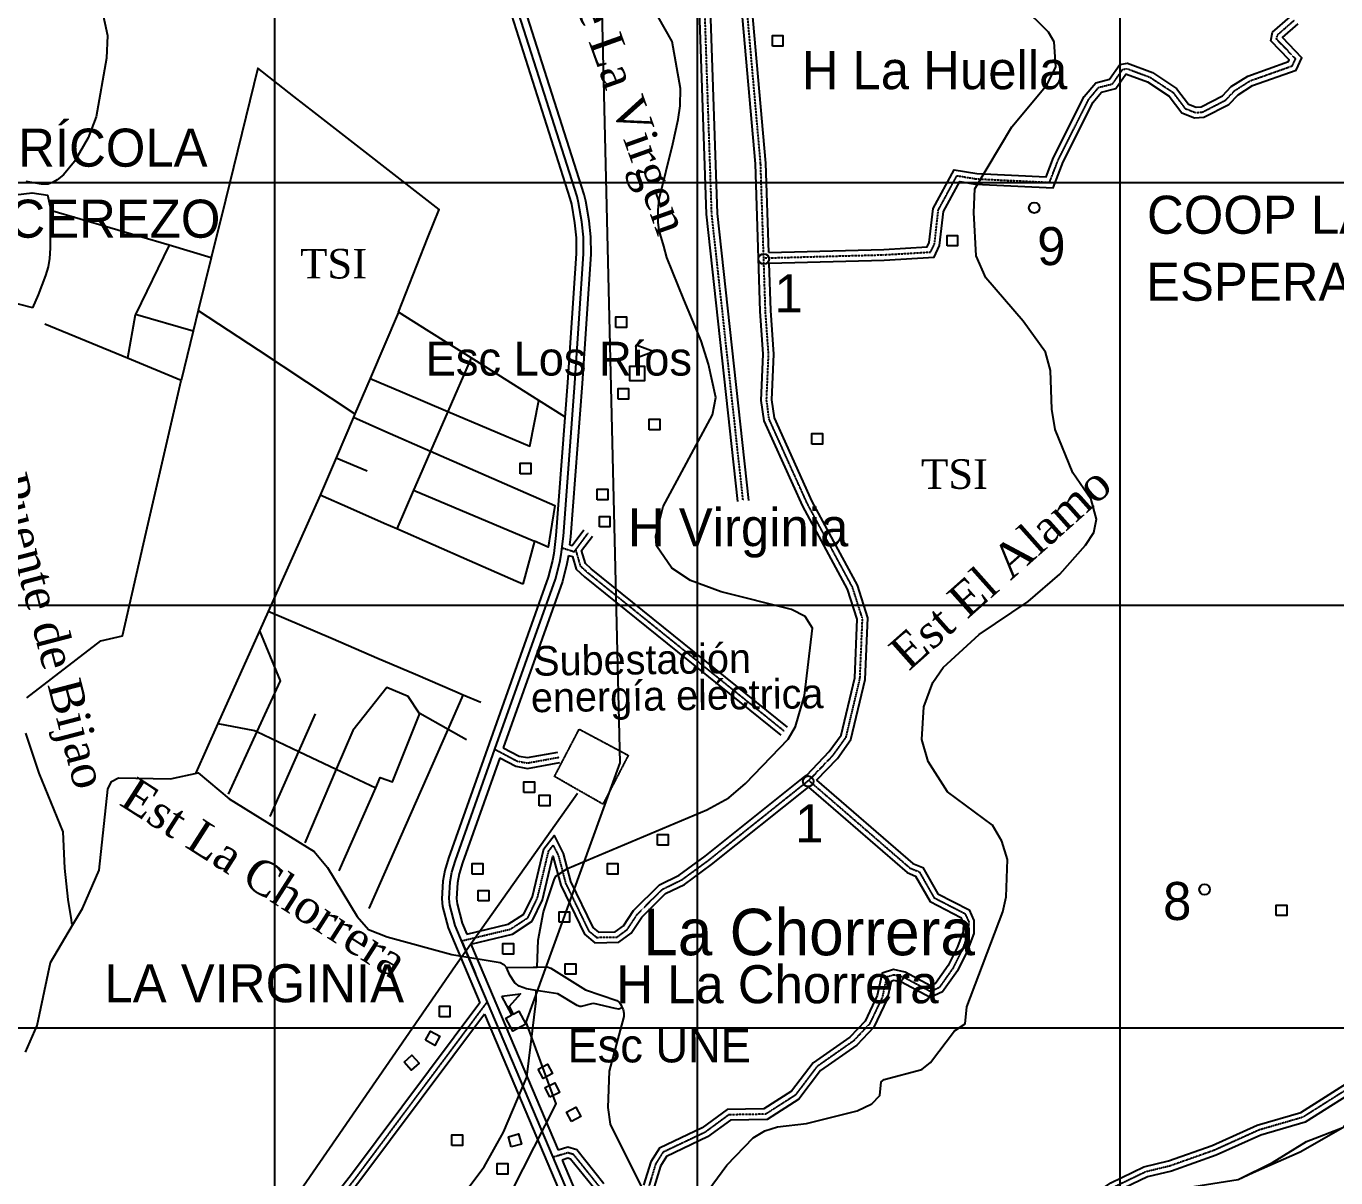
# Model space of a CAD drawing. Extents: x 638173 to 667318, y 9795622 to 9816401.
# Drawn here: x 661412 to 664510, y 9802645 to 9805370 of the extents above; entities that cross this region are included whole.
import ezdxf

# ---------------------------------------------------------------- set-up
doc = ezdxf.new("R2010")
doc.units = 0
doc.header["$MEASUREMENT"] = 0
doc.linetypes.add('HIDDEN', pattern=[0.375, 0.25, -0.125])
for name, color, linetype in [('CAMINO1', 7, 'CONTINUOUS'), ('CAMINO4', 7, 'CONTINUOUS'), ('CAMINO6Y7', 7, 'CONTINUOUS'), ('CUADRICULAUTM', 7, 'CONTINUOUS'), ('EDIFICACION', 7, 'CONTINUOUS'), ('LINEAENERGIAELEC', 7, 'CONTINUOUS'), ('MURODIQUE', 7, 'CONTINUOUS'), ('NOMBREAREASSITIO', 7, 'CONTINUOUS'), ('NOMBRESPOBLADOS', 7, 'CONTINUOUS'), ('NOMBRESPROPIOS', 7, 'CONTINUOUS'), ('PANTANOINUNDACIO', 7, 'CONTINUOUS'), ('PARALELACAMINO', 7, 'CONTINUOUS'), ('PUENTE', 7, 'CONTINUOUS'), ('PUNTOALTURA', 7, 'CONTINUOUS'), ('RIODOBLE', 7, 'CONTINUOUS'), ('RIOINTERMITENTE', 7, 'CONTINUOUS'), ('RIOPERENNE', 7, 'CONTINUOUS'), ('TEXTOAZUL', 7, 'CONTINUOUS'), ('TEXTODESCRIPTIVO', 7, 'CONTINUOUS')]:
    doc.layers.add(name, color=color, linetype=linetype)
doc.styles.add('cotas', font='SWITZN.TTF')
doc.styles.add('escuelas', font='SWZCONLN.TTF')
doc.styles.add('poblados', font='SWZCONDN.TTF')
doc.styles.add('rios', font='TIMESI_0.TTF')
doc.styles.add('sitios', font='SWZCONLN.TTF')
doc.styles.add('txt', font='TXT', dxfattribs={"height": 0.2})

# ---------------------------------------------------------------- blocks, each defined once
blk = doc.blocks.new('COTA')
at = {"layer": 'PUNTOALTURA', "color": 1, "linetype": 'Continuous'}
blk.add_circle((0, 0), 12.5, dxfattribs=at)
blk = doc.blocks.new('CASA')
at = {"layer": 'EDIFICACION', "color": 4, "linetype": 'Continuous'}
blk.add_lwpolyline([(-12.57, -13.81), (-12.57, 11.18), (12.43, 11.18), (12.43, -13.82), (-12.57, -13.81)], close=True, dxfattribs=at)
blk = doc.blocks.new('ESCUEL')
at = {"layer": 'EDIFICACION', "color": 6, "linetype": 'Continuous'}
blk.add_lwpolyline([(-0.55, 67.48), (41.45, 51.74), (3.45, 37.48), (3.45, 17.27), (18.98, 17.27), (18.98, -17.74), (-16.02, -17.73), (-16.02, 17.27), (-0.55, 17.27), (-0.55, 67.48)], close=True, dxfattribs=at)

msp = doc.modelspace()

# ---------------------------------------------------------------- linework, layer by layer
at = {"layer": 'CAMINO1', "color": 1, "linetype": 'Continuous'}
msp.add_lwpolyline([(662800.59, 9802357.34), (662658.31, 9802693.68), (662474.88, 9803127.3), (662442.99, 9803202.68), (662426.42, 9803241.85), (662414.29, 9803290.06), (662412.43, 9803305.66), (662414.6, 9803345.11), (662419.05, 9803368.32), (662427.28, 9803395.83), (662520.79, 9803658.93), (662663.78, 9804061.28), (662674.14, 9804101.32), (662677.6, 9804119.56), (662682.64, 9804162.91), (662710.2, 9804525.32), (662730.71, 9804830.99), (662730.11, 9804870.07), (662726.35, 9804907.1), (662718.76, 9804951.96), (662715.25, 9804966.49), (662504.89, 9805627.03)], dxfattribs=at)
at = {"layer": 'CAMINO4', "color": 2, "linetype": 'HIDDEN'}
for p, q in [((662712.27, 9804131.27), (662741.43, 9804170.54)), ((663263.01, 9803585.49), (663502.71, 9803377.97))]:
    msp.add_line(p, q, dxfattribs=at)
for points in [[(663108.14, 9804246.41), (663033.8, 9804925.44), (663013.42, 9805524.26), (662902.21, 9805928)], [(663156.77, 9804821.09), (663149.47, 9805045.1), (663116.42, 9805418.36), (663125.3, 9805732.18), (663119.19, 9805836.15), (663108.02, 9805913.15)], [(663156.77, 9804821.09), (663441.13, 9804828.8), (663551.62, 9804835.2), (663560.73, 9804854.15), (663569.88, 9804934.65), (663614.03, 9805015.94), (663659.29, 9805008.4), (663833.09, 9805000.15), (663853.84, 9805053.68), (663925.8, 9805196.62), (663949.21, 9805224.82), (663982.23, 9805233.13), (664006.24, 9805267.49), (664016.49, 9805269.13), (664070.78, 9805248.85), (664125.12, 9805213.1), (664153.61, 9805175.02), (664178.22, 9805165.27), (664194.96, 9805166.44), (664249.77, 9805194.74), (664271.06, 9805217.15), (664307.54, 9805240.38), (664407.45, 9805275.8), (664415.29, 9805292.35), (664370.16, 9805338.82), (664372.09, 9805348.89), (664411.7, 9805383.33)], [(663263.01, 9803585.49), (663267.08, 9803588.74), (663321.39, 9803645.45), (663351.58, 9803687.24), (663384.47, 9803825.97), (663390.48, 9803968.06), (663366.84, 9804042.33), (663260.13, 9804239.74), (663169.74, 9804439.63), (663163.55, 9804484.99), (663168.28, 9804593.72), (663160.83, 9804696.41), (663156.77, 9804821.09)], [(662679.47, 9804135.63), (662708.62, 9804126.36), (662712.27, 9804131.27)], [(663205.29, 9803701.61), (662740.52, 9804076.34), (662723.77, 9804091.55), (662712.27, 9804131.27)], [(662520.79, 9803658.93), (662573.99, 9803630.63), (662597.96, 9803626.49), (662672.18, 9803640.02)], [(662441.74, 9803205.64), (662557.48, 9803233.48), (662598.99, 9803260.58), (662621.29, 9803306.73), (662647.84, 9803417.98), (662658.45, 9803431.69), (662670.66, 9803407.83), (662688.12, 9803341.64), (662742.4, 9803229.43), (662761.46, 9803213.87), (662809.7, 9803214.71), (662833.97, 9803232.63), (662858.66, 9803269.71), (662917.34, 9803327.88), (662962.79, 9803350.06), (663025.73, 9803396.01), (663263.01, 9803585.49)], [(664776.51, 9803464.24), (664734.67, 9803414.43), (664699.19, 9803354.19), (664685.48, 9803304.32), (664680.31, 9803243.25), (664642.87, 9803157.1), (664659.33, 9803093.16), (664643.67, 9803006.1), (664614.44, 9802943.04), (664561.36, 9802869.84), (664432.53, 9802788.33), (664328.64, 9802758.07), (664222.56, 9802710.06), (664117.72, 9802672.97), (664060.72, 9802659.12), (663984.54, 9802622.52), (663886.47, 9802555.86), (663857.39, 9802475.38), (663802.66, 9802398.77)], [(663502.71, 9803377.97), (663524.78, 9803369.02), (663559.65, 9803307.82), (663632.98, 9803270.19), (663641.76, 9803251.2), (663641.46, 9803225.4), (663626.97, 9803186.23), (663604.33, 9803140.77), (663571.73, 9803094.67), (663551.06, 9803085.47), (663487.21, 9803119.84), (663464.2, 9803124.73), (663447.41, 9803119.7), (663437.23, 9803071.93), (663406.82, 9803008.56), (663368.8, 9802968.49), (663282.67, 9802908.13), (663231.44, 9802840.36), (663161.13, 9802795.5), (663074.18, 9802794.11), (663017.51, 9802752.4), (662918.41, 9802705.48), (662900.91, 9802677.8), (662883.58, 9802620.31)], [(662502.61, 9803061.74), (662188.99, 9802642.04), (661961.61, 9802353.25), (661540.17, 9801758.5), (661521.87, 9801732.08), (661520.91, 9801705.33), (661533.41, 9801641.83), (661558.09, 9801570.08), (661556.9, 9801533.53), (661517.63, 9801404.98), (661514.66, 9801389.05), (661515.23, 9801364.75), (661522.99, 9801335.47), (661531, 9801320.96), (661731.78, 9801134.23), (661741.18, 9801123.74), (661747.64, 9801110.6), (661751.44, 9801087.82), (661752.69, 9801050.46), (661737.55, 9800941.91)], [(662769.8, 9802621.97), (662707.1, 9802700.05), (662693.44, 9802704.19), (662658.31, 9802693.68)]]:
    msp.add_lwpolyline(points, dxfattribs=at)
at = {"layer": 'CAMINO6Y7', "color": 2, "linetype": 'HIDDEN'}
msp.add_lwpolyline([(662661.78, 9803594.49), (662720.22, 9803706.51), (662836.29, 9803644.68), (662776.3, 9803528.93), (662661.78, 9803594.49)], dxfattribs=at)
at = {"layer": 'CUADRICULAUTM', "color": 2, "linetype": 'Continuous'}
for points in [[(662000, 9796925.42), (662000, 9797000), (662000, 9798000), (662000, 9799000), (662000, 9800000), (662000, 9801000), (662000, 9802000), (662000, 9803000), (662000, 9804000), (662000, 9805000), (662000, 9806000), (662000, 9807000), (662000, 9808000), (662000, 9809000), (662000, 9810000), (662000, 9811000), (662000, 9812000), (662000, 9813000), (662000, 9814000), (662000, 9815353.6)], [(663000, 9796924.64), (663000, 9797000), (663000, 9798000), (663000, 9799000), (663000, 9800000), (663000, 9801000), (663000, 9802000), (663000, 9803000), (663000, 9804000), (663000, 9805000), (663000, 9806000), (663000, 9807000), (663000, 9808000), (663000, 9809000), (663000, 9810000), (663000, 9811000), (663000, 9812000), (663000, 9813000), (663000, 9814000), (663000, 9815352.89)], [(664000, 9796923.87), (664000, 9797000), (664000, 9798000), (664000, 9799000), (664000, 9800000), (664000, 9801000), (664000, 9802000), (664000, 9803000), (664000, 9804000), (664000, 9805000), (664000, 9806000), (664000, 9807000), (664000, 9808000), (664000, 9809000), (664000, 9810000), (664000, 9811000), (664000, 9812000), (664000, 9813000), (664000, 9814000), (664000, 9815352.18)], [(655000, 9805000), (656000, 9805000), (657000, 9805000), (658000, 9805000), (659000, 9805000), (660000, 9805000), (661000, 9805000), (662000, 9805000), (663000, 9805000), (664000, 9805000), (665000, 9805000), (666611.35, 9805000)], [(655000, 9804000), (656000, 9804000), (657000, 9804000), (658000, 9804000), (659000, 9804000), (660000, 9804000), (661000, 9804000), (662000, 9804000), (663000, 9804000), (664000, 9804000), (665000, 9804000), (666610.54, 9804000)], [(655000, 9803000), (656000, 9803000), (657000, 9803000), (658000, 9803000), (659000, 9803000), (660000, 9803000), (661000, 9803000), (662000, 9803000), (663000, 9803000), (664000, 9803000), (666609.73, 9803000)]]:
    msp.add_lwpolyline(points, dxfattribs=at)
at = {"layer": 'LINEAENERGIAELEC', "color": 120, "linetype": 'Continuous'}
for points in [[(661743.9, 9801185.5), (662170.82, 9801923.55), (662509.27, 9802512.55), (662665.83, 9802820.4), (662594.83, 9803012.93), (662817.23, 9803627.13), (662768.65, 9805635.93), (662791.97, 9806649.46)], [(661068.57, 9800839.17), (661438.05, 9801750.83), (661941.44, 9802443.17), (662427.49, 9803147.25), (662716.51, 9803554.72)]]:
    msp.add_lwpolyline(points, dxfattribs=at)
at = {"layer": 'MURODIQUE', "color": 30, "linetype": 'Continuous'}
for p, q in [((661950.26, 9805231.36), (661882.93, 9804957.77)), ((662093.49, 9805165.79), (662045.32, 9805203.32)), ((661882.93, 9804957.77), (661849.44, 9804821.74)), ((661749.69, 9804851.16), (661469.4, 9804933.82)), ((661749.69, 9804851.16), (661670.09, 9804687.49)), ((661849.44, 9804821.74), (661749.69, 9804851.16)), ((662292.27, 9804693.23), (662362.41, 9804869.36)), ((661849.44, 9804821.74), (661818.74, 9804696.98)), ((661806.61, 9804647.69), (661670.09, 9804687.49)), ((661818.74, 9804696.98), (661806.61, 9804647.69)), ((661818.74, 9804696.98), (661960.33, 9804603.7)), ((662292.27, 9804693.23), (662225.2, 9804536.47)), ((662365.47, 9804647.15), (662292.27, 9804693.23)), ((661651.6, 9804583.83), (661455.43, 9804664.95)), ((661806.61, 9804647.69), (661778.02, 9804531.55)), ((662464.49, 9804584.82), (662365.47, 9804647.15)), ((661960.33, 9804603.7), (662189.4, 9804452.8)), ((661778.02, 9804531.55), (661651.6, 9804583.83)), ((662462.13, 9804579.41), (662409.37, 9804458.25)), ((662464.49, 9804584.82), (662462.13, 9804579.41)), ((662498.32, 9804563.53), (662464.49, 9804584.82)), ((662624.59, 9804484.05), (662498.32, 9804563.53)), ((662225.2, 9804536.47), (662189.4, 9804452.8)), ((662225.2, 9804536.47), (662301.83, 9804503.92)), ((661695.88, 9804172.27), (661778.02, 9804531.55)), ((662301.83, 9804503.92), (662409.37, 9804458.25)), ((662686.38, 9804445.15), (662624.59, 9804484.05)), ((662185.88, 9804444.58), (662144.87, 9804348.73)), ((662189.4, 9804452.8), (662185.88, 9804444.58)), ((662185.88, 9804444.58), (662260.62, 9804411.76)), ((662409.37, 9804458.25), (662368.5, 9804364.4)), ((662260.62, 9804411.76), (662368.5, 9804364.4)), ((662144.87, 9804348.73), (662106.92, 9804260.02)), ((662144.87, 9804348.73), (662218.61, 9804317.78)), ((662368.5, 9804364.4), (662342.21, 9804304.03)), ((662342.21, 9804304.03), (662328.17, 9804271.79)), ((662106.92, 9804260.02), (661983.89, 9803984.81)), ((662178.71, 9804228.53), (662106.92, 9804260.02)), ((662328.17, 9804271.79), (662288.38, 9804180.42)), ((662328.17, 9804271.79), (662614.6, 9804151.56)), ((662258.88, 9804193.36), (662178.71, 9804228.53)), ((662288.38, 9804180.42), (662258.88, 9804193.36)), ((662460.22, 9804105.04), (662288.38, 9804180.42)), ((662614.6, 9804151.56), (662601.9, 9804104.49)), ((662570.42, 9804056.7), (662460.22, 9804105.04)), ((662601.9, 9804104.49), (662587.05, 9804049.4)), ((662587.05, 9804049.4), (662570.42, 9804056.7)), ((661983.89, 9803984.81), (661963.37, 9803938.9)), ((662137.74, 9803919.01), (661983.89, 9803984.81)), ((661963.37, 9803938.9), (661865.36, 9803719.69)), ((662241.14, 9803874.79), (662137.74, 9803919.01)), ((662332.53, 9803835.7), (662241.14, 9803874.79)), ((662425.92, 9803795.75), (662332.53, 9803835.7)), ((662446, 9803787.17), (662425.92, 9803795.75)), ((662410.05, 9803705.69), (662446, 9803787.17)), ((662487.26, 9803769.52), (662446, 9803787.17)), ((662056.96, 9803653.8), (662096.2, 9803742.89)), ((662410.05, 9803705.69), (662343.45, 9803743.26)), ((661865.36, 9803719.69), (661813.35, 9803603.34)), ((661957.72, 9803700.8), (661889.62, 9803552.81)), ((661957.72, 9803700.8), (662056.96, 9803653.8)), ((662223.16, 9803282.03), (662410.05, 9803705.69)), ((662453.14, 9803681.38), (662410.05, 9803705.69)), ((661989.21, 9803499.95), (662056.96, 9803653.8)), ((662056.96, 9803653.8), (662145.26, 9803611.97)), ((662145.26, 9803611.97), (662070.67, 9803437.34)), ((662145.26, 9803611.97), (662238.63, 9803567.75)), ((662152.29, 9803371.6), (662238.63, 9803567.75))]:
    msp.add_line(p, q, dxfattribs=at)
for points in [[(662045.32, 9805203.32), (661959.77, 9805269.98), (661950.26, 9805231.36)], [(662362.41, 9804869.36), (662388.58, 9804935.88), (662093.49, 9805165.79)], [(661162.02, 9804819.22), (661184.27, 9804853.65), (661187.76, 9804860.48), (661189.43, 9804864.85), (661201.64, 9804920.34), (661221.42, 9804940.5), (661269.23, 9804998.32), (661319.71, 9804985.74), (661366.38, 9804967.89), (661425.92, 9804975.74), (661463.3, 9804969.53)], [(661469.4, 9804933.82), (661468.92, 9804941.14), (661463.3, 9804969.53)], [(661427.09, 9804703.44), (661440.56, 9804733.83), (661458.18, 9804779.41), (661464.25, 9804800.15), (661467.63, 9804819.61), (661468.98, 9804844.26), (661469.58, 9804897.08), (661470.27, 9804920.59), (661469.4, 9804933.82)], [(661427.09, 9804703.44), (661393.4, 9804711.72), (661362.49, 9804718.03), (661343.9, 9804718.98), (661336.22, 9804713.58), (661327.59, 9804694.49), (661318.46, 9804691.15), (661305.2, 9804691.63), (661283.26, 9804700.82), (661261.89, 9804709.19), (661242.43, 9804717.91), (661224.82, 9804720.71), (661208.67, 9804719.69), (661190.55, 9804717.73), (661173.94, 9804713.92), (661148.69, 9804718), (661122.4, 9804722.88)], [(661670.09, 9804687.49), (661669.72, 9804686.73), (661651.6, 9804583.83)], [(662409.37, 9804458.25), (662603.64, 9804375.75), (662624.59, 9804484.05)], [(662368.5, 9804364.4), (662662.27, 9804235.43), (662651.94, 9804171.55)], [(661413.07, 9803780.94), (661588.66, 9803915.11), (661639.81, 9803927.02), (661695.88, 9804172.27)], [(662651.94, 9804171.55), (662646.39, 9804137.23), (662614.6, 9804151.56)], [(661963.37, 9803938.9), (662012.89, 9803820.67), (661957.72, 9803700.8)], [(662343.45, 9803743.26), (662341.59, 9803744.31), (662315.51, 9803783.99), (662264.82, 9803805.04), (662184.41, 9803703.63), (662145.26, 9803611.97)], [(662238.63, 9803567.75), (662249.32, 9803592.03), (662278.78, 9803582.23), (662343.45, 9803743.26)], [(661865.36, 9803719.69), (661952.02, 9803703.5), (661957.72, 9803700.8)]]:
    msp.add_lwpolyline(points, dxfattribs=at)
at = {"layer": 'PANTANOINUNDACIO', "color": 2, "linetype": 'Continuous'}
msp.add_lwpolyline([(663620.36, 9801906.56), (663758.07, 9802190.56), (663804.19, 9802253.54), (663862.2, 9802394.34), (664004.64, 9802551.22), (664144.78, 9802619.41), (664279.13, 9802641.16), (664314.92, 9802657.82), (664425.75, 9802706.4), (664527.26, 9802764.43), (664658.34, 9802916.23), (664677.85, 9802942.85), (664723.86, 9803053.46), (664790.49, 9803166.94), (664953.69, 9803529.63), (665233.97, 9803892.31), (665300.67, 9804067.99), (665318.05, 9804100.66), (665328.86, 9804115.08), (665342.25, 9804121.75)], dxfattribs=at)
at = {"layer": 'PARALELACAMINO', "color": 7, "linetype": 'Continuous'}
for p, q in [((663281.65, 9803585.88), (663509.33, 9803388.77)), ((663262.69, 9803569.24), (663496.09, 9803367.17)), ((662463.92, 9803198.13), (662670.27, 9802710.31))]:
    msp.add_line(p, q, dxfattribs=at)
for points in [[(662697.93, 9804142.87), (662700.06, 9804161.24), (662727.66, 9804524.07), (662748.22, 9804830.54), (662747.6, 9804871.09), (662743.7, 9804909.45), (662735.91, 9804955.48), (662732.11, 9804971.21), (662521.6, 9805632.23), (662464.74, 9805819.13), (662426.24, 9805945.71), (662425.23, 9805953.01)], [(663095.71, 9804245.05), (663021.32, 9804924.55), (663000.98, 9805522.36), (662892.61, 9805915.79), (662844.73, 9805917.26), (662823.19, 9805912.46), (662806.5, 9805906.41), (662750.17, 9805863.04), (662725.59, 9805866.48), (662632.61, 9805904.09), (662523.45, 9805934.21), (662425.23, 9805953.01)], [(663097.09, 9805901.46), (662934.95, 9805913.93), (662918.84, 9805914.7), (663025.86, 9805526.16), (663046.28, 9804926.33), (663120.57, 9804247.77)], [(660211.76, 9805080.38), (662436.43, 9805791.96), (662488.18, 9805621.83), (662698.39, 9804961.77), (662701.61, 9804948.44), (662709, 9804904.75), (662712.62, 9804869.05), (662713.2, 9804831.44), (662692.74, 9804526.57), (662665.22, 9804164.58), (662660.29, 9804122.2), (662657.05, 9804105.15), (662647.03, 9804066.41), (662410.64, 9803401.27), (662402.03, 9803372.49), (662397.19, 9803347.25), (662394.87, 9803305.1), (662397.05, 9803286.88), (662409.78, 9803236.27), (662484.84, 9803058.84)], [(662454.05, 9803221.46), (662552.46, 9803245.13), (662589.25, 9803269.15), (662609.45, 9803310.95), (662636.31, 9803423.5), (662660.61, 9803454.91), (662682.4, 9803412.32), (662699.9, 9803346), (662752.45, 9803237.36), (662765.82, 9803226.45), (662805.49, 9803227.14), (662824.78, 9803241.38), (662848.96, 9803277.69), (662910, 9803338.21), (662956.31, 9803360.81), (663018.14, 9803405.95), (663255.21, 9803595.26), (663258.63, 9803597.99), (663311.76, 9803653.47), (663339.99, 9803692.54), (663372.03, 9803827.69), (663377.9, 9803966.38), (663355.29, 9804037.42), (663248.92, 9804234.19), (663157.6, 9804436.14), (663151.01, 9804484.41), (663155.76, 9804593.54), (663148.34, 9804695.75), (663144.28, 9804820.68), (663136.99, 9805044.34), (663103.9, 9805417.98)], [(663168.86, 9804833.93), (663161.95, 9805045.86), (663128.94, 9805418.74)], [(663168.86, 9804833.93), (663440.6, 9804841.29), (663543.55, 9804847.25), (663548.55, 9804857.66), (663557.73, 9804938.48), (663607.3, 9805029.73), (663660.62, 9805020.85), (663824.69, 9805013.06), (663842.4, 9805058.76), (663915.27, 9805203.51), (663942.2, 9805235.95), (663974.66, 9805244.11), (663999.03, 9805279), (664017.77, 9805281.99), (664076.47, 9805260.07), (664133.82, 9805222.34), (664161.5, 9805185.34), (664180.18, 9805177.94), (664191.52, 9805178.73), (664242.16, 9805204.88), (664263.05, 9805226.87), (664302.02, 9805251.69), (664398.38, 9805285.85), (664400.28, 9805289.86), (664356.66, 9805334.78), (664360.63, 9805355.49), (664402.09, 9805391.53)], [(663169.67, 9804808.93), (663441.66, 9804816.31), (663559.69, 9804823.15), (663572.91, 9804850.64), (663582.03, 9804930.82), (663620.76, 9805002.15), (663657.96, 9804995.95), (663841.49, 9804987.24), (663865.28, 9805048.6), (663936.33, 9805189.73), (663956.22, 9805213.69), (663989.8, 9805222.15), (664013.45, 9805255.98), (664015.21, 9805256.27), (664065.09, 9805237.63), (664116.42, 9805203.86), (664145.72, 9805164.7), (664176.26, 9805152.6), (664198.4, 9805154.15), (664257.38, 9805184.6), (664279.07, 9805207.43), (664313.06, 9805229.07), (664416.52, 9805265.75), (664430.3, 9805294.84), (664383.91, 9805342.6), (664421.31, 9805375.13)], [(663281.65, 9803585.88), (663331.02, 9803637.43), (663363.17, 9803681.94), (663396.91, 9803824.25), (663403.06, 9803969.74), (663378.39, 9804047.24), (663271.34, 9804245.29), (663181.88, 9804443.12), (663176.09, 9804485.57), (663180.8, 9804593.9), (663173.32, 9804697.07), (663169.67, 9804808.93)], [(662697.93, 9804142.87), (662703.9, 9804140.97), (662731.39, 9804177.99)], [(663213.14, 9803711.34), (662748.65, 9804085.84), (662734.79, 9804098.43), (662726, 9804128.79), (662751.47, 9804163.09)], [(662695.03, 9804117.57), (662691.23, 9804097.49), (662680.53, 9804056.15), (662540.64, 9803662.53)], [(662695.03, 9804117.57), (662704.05, 9804114.7), (662712.75, 9804084.67), (662732.39, 9804066.84), (663197.44, 9803691.88)], [(662532.18, 9803638.71), (662443.92, 9803390.39), (662436.07, 9803364.15), (662432.01, 9803342.97), (662429.99, 9803306.22), (662431.53, 9803293.24), (662443.06, 9803247.43), (662454.05, 9803221.46)], [(662532.18, 9803638.71), (662569.89, 9803618.65), (662598.02, 9803613.79), (662674.42, 9803627.72)], [(662540.64, 9803662.53), (662578.09, 9803642.61), (662597.9, 9803639.19), (662669.94, 9803652.32)], [(662463.92, 9803198.13), (662562.5, 9803221.83), (662608.73, 9803252.01), (662633.13, 9803302.51), (662657.74, 9803405.63), (662658.92, 9803403.34), (662676.34, 9803337.28), (662732.35, 9803221.5), (662757.1, 9803201.29), (662813.91, 9803202.28), (662843.16, 9803223.88), (662868.36, 9803261.73), (662924.68, 9803317.55), (662969.27, 9803339.31), (663033.32, 9803386.07), (663262.69, 9803569.24)], [(663509.33, 9803388.77), (663533.49, 9803378.97), (663568.67, 9803317.24), (663642.52, 9803279.34), (663654.29, 9803253.88), (663653.93, 9803223.09), (663638.46, 9803181.26), (663615.09, 9803134.34), (663579.95, 9803084.65), (663550.54, 9803071.56), (663482.86, 9803107.99), (663464.73, 9803111.84), (663458.09, 9803109.85), (663449.14, 9803067.87), (663417.24, 9803001.38), (663377, 9802958.97), (663291.46, 9802899.02), (663240.06, 9802831.03), (663164.87, 9802783.06), (663078.37, 9802781.68), (663023.95, 9802741.62), (662927.04, 9802695.73), (662912.39, 9802672.56), (662894.51, 9802613.24)], [(663496.09, 9803367.17), (663516.07, 9803359.07), (663550.63, 9803298.4), (663623.44, 9803261.04), (663629.23, 9803248.52), (663628.99, 9803227.71), (663615.48, 9803191.2), (663593.57, 9803147.2), (663563.51, 9803104.69), (663551.58, 9803099.38), (663491.56, 9803131.69), (663463.67, 9803137.62), (663436.73, 9803129.55), (663425.32, 9803075.99), (663396.4, 9803015.74), (663360.6, 9802978.01), (663273.88, 9802917.24), (663222.82, 9802849.69), (663157.39, 9802807.94), (663069.99, 9802806.54), (663011.07, 9802763.18), (662909.78, 9802715.23), (662889.43, 9802683.04), (662872.65, 9802627.38)], [(662484.84, 9803058.84), (662179.07, 9802649.65), (661951.59, 9802360.73), (661529.93, 9801765.67), (661509.51, 9801736.19), (661508.37, 9801704.33), (661521.31, 9801638.57), (661545.52, 9801568.19), (661544.46, 9801535.6), (661505.47, 9801407.96), (661502.13, 9801390.06), (661502.51, 9801373.95)], [(662496.12, 9803032.18), (662198.91, 9802634.43), (661971.63, 9802345.77), (661550.41, 9801751.33), (661534.23, 9801727.97), (661533.45, 9801706.33), (661545.51, 9801645.09), (661570.66, 9801571.97), (661569.34, 9801531.46), (661529.79, 9801402), (661527.19, 9801388.04), (661527.69, 9801366.52), (661534.68, 9801340.16), (661540.98, 9801328.75), (661740.71, 9801143), (661751.64, 9801130.8), (661757.05, 9801119.81)], [(662496.12, 9803032.18), (662784.53, 9802350.39), (663052.29, 9801745.8), (663063.71, 9801736.18)], [(663304.37, 9802041.48), (663311.98, 9802057.04), (663313.35, 9802061.23), (663313.66, 9802063.06), (663312.65, 9802085.53), (663327.76, 9802155.19), (663437.7, 9802412.05), (663454.53, 9802440.83), (663489.54, 9802470.35), (663531.6, 9802478.22), (663719.4, 9802468.43), (663768.76, 9802423.38), (663784.58, 9802415.84), (663797.35, 9802412.85), (663846.22, 9802481.25), (663876.09, 9802563.92), (663978.29, 9802633.38), (664056.49, 9802670.96), (664114.15, 9802684.97), (664217.89, 9802721.67), (664324.29, 9802769.82), (664427.34, 9802799.84), (664552.65, 9802879.12)], [(664570.07, 9802860.56), (664437.72, 9802776.82), (664332.99, 9802746.32), (664227.23, 9802698.45), (664121.29, 9802660.97), (664064.95, 9802647.28), (663990.79, 9802611.66), (663896.85, 9802547.8), (663868.56, 9802469.51), (663823.68, 9802406.68), (663981.13, 9802369.8), (664059.9, 9802356.47), (664096.84, 9802355.93), (664164.19, 9802395.87), (664223.33, 9802420), (664295.09, 9802433.19), (664348.41, 9802467.65), (664375.4, 9802476.68), (664485.52, 9802498.24), (664596.68, 9802493.77)], [(662778.74, 9802630.81), (662714.43, 9802710.89), (662693.46, 9802717.24), (662670.27, 9802710.31)], [(662760.86, 9802613.13), (662699.77, 9802689.21), (662693.42, 9802691.14), (662680.07, 9802687.15)], [(662680.07, 9802687.15), (662816.65, 9802364.29), (663034.61, 9801872.11)]]:
    msp.add_lwpolyline(points, dxfattribs=at)
at = {"layer": 'PUENTE', "color": 6, "linetype": 'Continuous'}
msp.add_line((662442.99, 9803202.68), (662474.88, 9803127.3), dxfattribs=at)
at = {"layer": 'RIODOBLE', "color": 5, "linetype": 'Continuous'}
msp.add_lwpolyline([(662620.77, 9803143.3), (662644.17, 9803143.86), (662653.04, 9803141.14), (662735.45, 9803089.47), (662809.19, 9803064.51), (662815.26, 9803059.72), (662819.27, 9803053.82), (662820.76, 9803048.57), (662818, 9803045.81), (662814.14, 9803044.38), (662804.93, 9803045.39), (662754.56, 9803057.19), (662749.29, 9803056.98), (662724.63, 9803050.45), (662721.41, 9803050.65), (662715.57, 9803052.56), (662669.64, 9803079.96), (662618.29, 9803088.41), (662595.29, 9803092.2), (662578.29, 9803098.09), (662567.58, 9803106.45), (662556.07, 9803124.28), (662548.31, 9803142.37), (662611.37, 9803143.07), (662620.77, 9803143.3)], dxfattribs=at)
at = {"layer": 'RIOINTERMITENTE', "color": 132, "linetype": 'Continuous'}
for points in [[(662620.77, 9803143.17), (662623.3, 9803207.06), (662635.84, 9803274.48), (662661.13, 9803349.83), (662665.09, 9803358.85), (662692.77, 9803376.51), (663022.31, 9803515.24), (663074.13, 9803543.87), (663114.02, 9803578.03), (663214.56, 9803682.46), (663232.13, 9803712.96), (663253.59, 9803786.44), (663271.98, 9803945.42), (663254.66, 9803973.28), (663222.56, 9803989.27), (663056.37, 9804031.37), (662983.49, 9804057.83), (662939.16, 9804087.46), (662903.16, 9804140.3), (662901.81, 9804163.55), (662918.61, 9804233.26), (663035.46, 9804450.05), (663043.48, 9804491.34), (663026.33, 9804569.73), (663008.64, 9804625.44), (662968.03, 9804722.78), (662927.75, 9804822), (662920.2, 9804848.9), (662909.53, 9804886.32), (662906.66, 9804905.61), (662906.66, 9804934.39), (662909.53, 9804960.69), (662941.86, 9805090.98), (662954.71, 9805149.13), (662959, 9805181.55), (662959.65, 9805222.11), (662940.43, 9805333.56), (662860.64, 9805474.52)], [(662981.53, 9802554.83), (663069.52, 9802675.25), (663132.11, 9802739.48), (663159.59, 9802756.45), (663189.19, 9802765.29), (663258.25, 9802773.48), (663377.89, 9802803.42), (663412.89, 9802819.91), (663431.43, 9802839.88), (663434.67, 9802871.86), (663441.58, 9802878.03), (663530.85, 9802901.2), (663551.25, 9802917.64), (663608.23, 9802992.93), (663633.01, 9803009.71), (663637.39, 9803049.19), (663722.57, 9803274.4), (663730.57, 9803309.89), (663733.18, 9803398.37), (663720.06, 9803441.12), (663698.39, 9803479.3), (663591.7, 9803558.13), (663545.82, 9803630.26), (663530.63, 9803682.18), (663535.82, 9803759.32), (663556.69, 9803816.7), (663581.69, 9803852.42), (663666.56, 9803930.19), (663782.44, 9804008.88), (663857.47, 9804073.41), (663917.77, 9804142.13), (663937.64, 9804171.85), (663944.35, 9804203.48), (663931.14, 9804249.54), (663888.36, 9804313.25), (663846.18, 9804415.38), (663838.35, 9804463.45), (663835.56, 9804555.36), (663823.61, 9804598.32), (663770.46, 9804671.41), (663682.19, 9804773.91), (663659.07, 9804826.28), (663654.3, 9804928.96), (663656.29, 9804985), (663743.44, 9805131.82), (663827.11, 9805231.96), (663848.27, 9805273.45), (663843.71, 9805332.47), (663830.96, 9805355.82), (663703.55, 9805481.31)], [(661581.31, 9805454.29), (661603.9, 9805347.45), (661601.93, 9805294.32), (661577.31, 9805155.32), (661558.09, 9805105.77), (661526.28, 9805049.15), (661499.8, 9805018.28), (661484.87, 9805005.96), (661475.63, 9805000.24), (661463.8, 9804996.2), (661447.9, 9804995.84), (661411.36, 9805002.44)], [(661410.42, 9803696.64), (661441.69, 9803602.38), (661498.51, 9803463.75), (661502.16, 9803377.8), (661509.99, 9803303.42), (661517.93, 9803255.44), (661519.25, 9803247.52), (661521.65, 9803242.9)], [(662420.56, 9802571.83), (662495.41, 9802671.04), (662541.32, 9802753.41), (662596.04, 9802883.25), (662618.53, 9803063.81), (662618.29, 9803088.41)], [(662820.76, 9803048.57), (662823.9, 9803043.28), (662825.59, 9803034.43), (662825.43, 9803026.71), (662791.33, 9802897.41), (662788.19, 9802811.72), (662793.67, 9802772.16), (662881.49, 9802594.35)]]:
    msp.add_lwpolyline(points, dxfattribs=at)
at = {"layer": 'RIOPERENNE', "color": 5, "linetype": 'Continuous'}
for points in [[(663758.69, 9802191.41), (663804.19, 9802253.54), (663862.2, 9802394.34), (664004.64, 9802551.22), (664144.78, 9802619.41), (664279.13, 9802641.16), (664360.45, 9802680.96), (664441.03, 9802730.83), (664527.26, 9802764.43), (664658.34, 9802916.23), (664677.85, 9802942.85), (664723.86, 9803053.46), (664790.49, 9803166.94), (664953.69, 9803529.63), (665233.97, 9803892.31), (665300.67, 9804067.99), (665563.21, 9804407.39), (665655.45, 9804597.05), (665800.92, 9804746.78), (665921.54, 9804816.65), (666340.13, 9805014.97)], [(661410.35, 9802942.47), (661437.36, 9803005.14), (661469.23, 9803154.71), (661521.65, 9803242.9), (661545.01, 9803282.2), (661584.24, 9803372.5), (661604.93, 9803564.23), (661613.65, 9803582.7), (661630.45, 9803591.59), (661753.2, 9803589.08), (661818.93, 9803603.25), (661891.84, 9803541.36), (662093.23, 9803416.71), (662124.92, 9803379.03), (662194.77, 9803263.02), (662221.97, 9803232.79), (662265.78, 9803215.2), (662419.16, 9803173.28), (662533.16, 9803154.12), (662541.78, 9803149.41), (662548.31, 9803142.37)]]:
    msp.add_lwpolyline(points, dxfattribs=at)

# ---------------------------------------------------------------- block references
at = {"layer": 'EDIFICACION', "color": 4, "linetype": 'Continuous'}
for p in [(663189.79, 9805336.35), (663603.12, 9804863.43), (662819.65, 9804670.48), (662824.55, 9804501.01), (662898.47, 9804428.79), (663283.5, 9804394.77), (662592.94, 9804324.52), (662775.17, 9804263.02), (662780.41, 9804198.65), (662601.71, 9803570.67), (662637.95, 9803539.28), (662918.27, 9803445.85), (662479.73, 9803377.11), (662799.53, 9803377.52), (662493.74, 9803313.87), (662685.12, 9803263.44), (664382.05, 9803279.08), (662552.02, 9803188.08), (662699.92, 9803140.35), (662402.03, 9803039.67), (662431.71, 9802735.2), (662538.5, 9802667.87)]:
    msp.add_blockref('CASA', p, dxfattribs=at)
at = {"layer": 'EDIFICACION', "color": 6, "linetype": 'Continuous'}
msp.add_blockref('ESCUEL', (662855.87, 9804548.37), dxfattribs=at)
at = {"layer": 'EDIFICACION', "color": 6, "linetype": 'Continuous', "xscale": 1.000000719489589, "yscale": 1.000000719489589, "rotation": 27.78290862631936}
msp.add_blockref('ESCUEL', (662568.93, 9803015.23), dxfattribs=at)
at = {"layer": 'EDIFICACION', "color": 4, "linetype": 'Continuous'}
for p, xscale, yscale, rotation in [((662374.15, 9802976.2), 1.000001466593343, 1.000001466593343, 330.6360550763931), ((662324.52, 9802918.36), 0.9999998820383957, 0.9999998820383957, 311.622549500006), ((662640.96, 9802897.83), 0.999999371377247, 0.999999371377247, 298.2789629752468), ((662656.15, 9802854.01), 0.9999991267585381, 0.9999991267585381, 25.21292433972022), ((662706.6, 9802796.56), 0.999999463296273, 0.999999463296273, 28.63675694922066), ((662567.72, 9802734.77), 0.9999988460248312, 0.9999988460248312, 15.27119474284398)]:
    msp.add_blockref('CASA', p, dxfattribs=dict(at, xscale=xscale, yscale=yscale, rotation=rotation))
at = {"layer": 'PUNTOALTURA', "color": 1, "linetype": 'Continuous'}
for p in [(663796.93, 9804939.95), (663156.84, 9804818.87), (663262.02, 9803583.17), (664199.92, 9803327.16)]:
    msp.add_blockref('COTA', p, dxfattribs=at)

# ---------------------------------------------------------------- texts
at = {"layer": 'NOMBREAREASSITIO', "color": 2, "linetype": 'Continuous', "style": 'sitios'}
for s, p in [('COOP AGR%%205COLA', (660831.06, 9805037.23)), ('CR%%205SPIN CEREZO', (660848.13, 9804869.17)), ('COOP LA NUEVA', (664063.67, 9804878.52)), ('ESPERANZA DEL SALTO', (664061.35, 9804720.03)), ('LA VIRGINIA', (661596.87, 9803060.26))]:
    msp.add_text(s, height=90, dxfattribs=at).set_placement(p)
at = {"layer": 'NOMBRESPOBLADOS', "color": 7, "linetype": 'Continuous', "style": 'poblados'}
msp.add_text('La Chorrera', height=110, dxfattribs=at).set_placement((662871.63, 9803171.57))
at = {"layer": 'NOMBRESPROPIOS', "color": 6, "linetype": 'Continuous', "style": 'escuelas'}
for s, height, p in [('H La Huella', 90, (663246.54, 9805220.54)), ('Esc Los R%%237os', 80, (662356.89, 9804543.05)), ('H Virginia', 90, (662835.46, 9804138.99)), ('H La Chorrera', 90, (662807.85, 9803058.03)), ('Esc UNE', 80, (662692.55, 9802918.13))]:
    msp.add_text(s, height=height, dxfattribs=at).set_placement(p)
at = {"layer": 'PUNTOALTURA', "color": 7, "linetype": 'Continuous', "style": 'cotas'}
for s, p in [('9', (663803.87, 9804804.33)), ('1', (663182.27, 9804692.56)), ('1', (663231.4, 9803438.62)), ('8', (664101.67, 9803254.96))]:
    msp.add_text(s, height=90, dxfattribs=at).set_placement(p)
at = {"layer": 'TEXTOAZUL', "color": 5, "linetype": 'Continuous', "style": 'rios'}
for s, rotation, p in [('Est de La Virgen', 289.58725, (662631.17, 9805644.37)), ('Est Puente de Bijao', 284.6515, (661287.46, 9804477.91)), ('Est El Alamo', 41.67329, (663500.03, 9803842.46)), ('Est La Chorrera', 327.38233, (661628.92, 9803529.06))]:
    msp.add_text(s, height=80, rotation=rotation, dxfattribs=at).set_placement(p)
at = {"layer": 'TEXTOAZUL', "color": 4, "linetype": 'Continuous', "style": 'rios'}
for p in [(662059.81, 9804772.73), (663528.92, 9804275.03)]:
    msp.add_text('TSI', height=70, dxfattribs=at).set_placement(p)
at = {"layer": 'TEXTODESCRIPTIVO', "color": 7, "linetype": 'Continuous', "style": 'txt'}
for s, rotation, p in [('Subestaci%%243n', 0.74983, (662611.77, 9803832.82)), ('energ%%237a el%%233ctrica', 0.81912, (662606.41, 9803746.31))]:
    msp.add_text(s, height=70, rotation=rotation, dxfattribs=at).set_placement(p)

doc.saveas('drawing.dxf')
